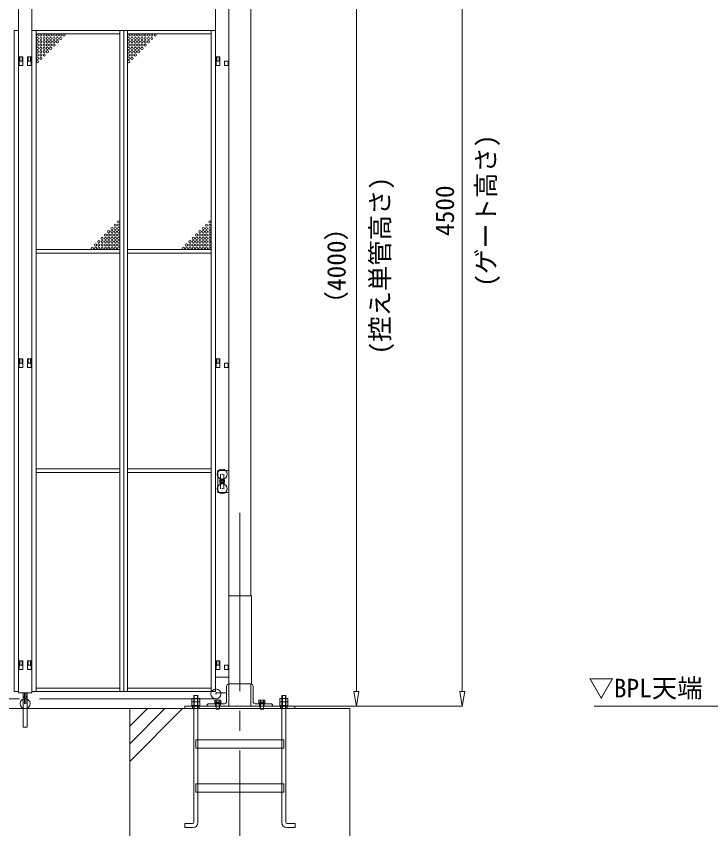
# Model space of a CAD drawing. Units: millimetres, scale not verified. Extents: x -12090 to 12090, y -18325 to 18325.
# Drawn here: x 834 to 3988, y 4910 to 8600 of the extents above; entities that cross this region are included whole.
import ezdxf
from ezdxf.enums import TextEntityAlignment as Align

# ---------------------------------------------------------------- set-up
doc = ezdxf.new("R2010")
doc.units = ezdxf.units.MM
doc.header["$LTSCALE"] = 90
doc.header["$PDMODE"] = 32
doc.header["$PDSIZE"] = 45
for name, pattern in [('CHAIN2', [12, 9, -1, 1, -1]), ('DASHED1', [1.8, 1.2, -0.6]), ('DOUBLE_CHAIN2', [12.8, 9, -1, 0.6, -0.6, 0.6, -1])]:
    doc.linetypes.add(name, pattern=pattern)
for name, color, linetype, lineweight in [('0-2_ACCG-3018', 134, 'Continuous', 18), ('0-5_ﾍﾞｰｽﾗｲﾝ', 134, 'Continuous', 18), ('0-6_ﾎﾞﾙﾄ類', 134, 'Continuous', 18), ('0-8_ﾜｲﾔｰﾛｰﾌﾟ', 134, 'DOUBLE_CHAIN2', 18), ('0-9_基礎工事用PCA大', 134, 'Continuous', 18), ('0-B_寸法', 134, 'Continuous', 18), ('0-C_側固定棒', 134, 'Continuous', 18), ('1-0_中央走行棒', 134, 'Continuous', 18), ('1-6_通芯', 134, 'CHAIN2', 18), ('1-9_標準ﾊﾟﾈﾙ', 134, 'Continuous', 18), ('1-A_標準柱', 134, 'Continuous', 18), ('1-B_文字', 134, 'Continuous', 18), ('1-C_落とし棒', 134, 'Continuous', 18)]:
    doc.layers.add(name, color=color, linetype=linetype, lineweight=lineweight)
doc.styles.add('ＭＳ ゴシック', font='')
doc.styles.get('ＭＳ ゴシック').set_extended_font_data('MS Gothic')

msp = doc.modelspace()

# ---------------------------------------------------------------- linework, layer by layer
at = {"layer": '0-2_ACCG-3018'}
for centre in [(931.06, 8514.06), (931.06, 8499.06), (931.06, 8484.06), (946.05, 8514.06), (946.05, 8499.06), (946.05, 8484.06), (961.06, 8514.06), (961.06, 8499.06), (961.06, 8484.06), (976.06, 8514.06), (976.06, 8499.06), (976.06, 8484.06), (991.05, 8514.06), (991.05, 8499.06), (991.05, 8484.06), (1006.06, 8514.06), (1006.06, 8499.06), (1006.06, 8484.06), (1021.06, 8514.06), (1021.06, 8499.06), (1021.06, 8484.06), (1036.05, 8514.06), (1036.05, 8499.06), (1051.06, 8514.06), (1345.06, 8514.06), (1345.06, 8499.06), (1345.06, 8484.06), (1360.05, 8514.06), (1360.05, 8499.06), (1360.05, 8484.06), (1375.06, 8514.06), (1375.06, 8499.06), (1375.06, 8484.06), (1390.06, 8514.06), (1390.06, 8499.06), (1390.06, 8484.06), (1405.05, 8514.06), (1405.05, 8499.06), (1405.05, 8484.06), (1420.06, 8514.06), (1420.06, 8499.06), (1420.06, 8484.06), (1435.06, 8514.06), (1435.06, 8499.06), (1435.06, 8484.06), (1450.05, 8514.06), (1450.05, 8499.06), (1465.06, 8514.06), (931.06, 8469.06), (931.06, 8454.06), (946.05, 8469.06), (946.05, 8454.06), (961.06, 8469.06), (961.06, 8454.06), (976.06, 8469.06), (976.06, 8454.06), (991.05, 8469.06), (991.05, 8454.06), (1006.06, 8469.06), (1345.06, 8469.06), (1345.06, 8454.06), (1360.05, 8469.06), (1360.05, 8454.06), (1375.06, 8469.06), (1375.06, 8454.06), (1390.06, 8469.06), (1390.06, 8454.06), (1405.05, 8469.06), (1405.05, 8454.06), (1420.06, 8469.06), (931.06, 8439.06), (931.06, 8424.06), (946.05, 8439.06), (946.05, 8424.06), (961.06, 8439.06), (961.06, 8424.06), (976.06, 8439.06), (1345.06, 8439.06), (1345.06, 8424.06), (1360.05, 8439.06), (1360.05, 8424.06), (1375.06, 8439.06), (1375.06, 8424.06), (1390.06, 8439.06), (931.06, 8409.06), (931.06, 8394.06), (946.05, 8409.06), (1345.06, 8409.06), (1345.06, 8394.06), (1360.05, 8409.06), (1269.56, 7636.06), (1284.56, 7651.06), (1284.56, 7636.06), (1299.56, 7666.06), (1299.56, 7651.06), (1299.56, 7636.06), (1683.56, 7636.06), (1698.56, 7651.06), (1698.56, 7636.06), (1713.56, 7666.06), (1713.56, 7651.06), (1713.56, 7636.06), (1239.56, 7606.06), (1254.56, 7621.06), (1254.56, 7606.06), (1269.56, 7621.06), (1269.56, 7606.06), (1284.56, 7621.06), (1284.56, 7606.06), (1299.56, 7621.06), (1299.56, 7606.06), (1653.56, 7606.06), (1668.56, 7621.06), (1668.56, 7606.06), (1683.56, 7621.06), (1683.56, 7606.06), (1698.56, 7621.06), (1698.56, 7606.06), (1713.56, 7621.06), (1713.56, 7606.06), (1194.56, 7561.06), (1209.56, 7576.06), (1209.56, 7561.06), (1224.56, 7591.06), (1224.56, 7576.06), (1224.56, 7561.06), (1239.56, 7591.06), (1239.56, 7576.06), (1239.56, 7561.06), (1254.56, 7591.06), (1254.56, 7576.06), (1254.56, 7561.06), (1269.56, 7591.06), (1269.56, 7576.06), (1269.56, 7561.06), (1284.56, 7591.06), (1284.56, 7576.06), (1284.56, 7561.06), (1299.56, 7591.06), (1299.56, 7576.06), (1299.56, 7561.06), (1608.56, 7561.06), (1623.56, 7576.06), (1623.56, 7561.06), (1638.56, 7591.06), (1638.56, 7576.06), (1638.56, 7561.06), (1653.56, 7591.06), (1653.56, 7576.06), (1653.56, 7561.06), (1668.56, 7591.06), (1668.56, 7576.06), (1668.56, 7561.06), (1683.56, 7591.06), (1683.56, 7576.06), (1683.56, 7561.06), (1698.56, 7591.06), (1698.56, 7576.06), (1698.56, 7561.06), (1713.56, 7591.06), (1713.56, 7576.06), (1713.56, 7561.06), (1179.56, 7546.06), (1194.56, 7546.06), (1209.56, 7546.06), (1224.56, 7546.06), (1239.56, 7546.06), (1254.56, 7546.06), (1269.56, 7546.06), (1284.56, 7546.06), (1299.56, 7546.06), (1593.56, 7546.06), (1608.56, 7546.06), (1623.56, 7546.06), (1638.56, 7546.06), (1653.56, 7546.06), (1668.56, 7546.06), (1683.56, 7546.06), (1698.56, 7546.06), (1713.56, 7546.06)]:
    msp.add_circle(centre, 5, dxfattribs=at)
at = {"layer": '0-5_ﾍﾞｰｽﾗｲﾝ'}
for p, q in [((2099.81, 5467), (2859.8, 5467)), ((5439.81, 5467), (3458.53, 5467)), ((-11410.19, 5455), (2349.81, 5455))]:
    msp.add_line(p, q, dxfattribs=at)
at = {"layer": '0-6_ﾎﾞﾙﾄ類'}
for p, q in [((1640.29, 5487.03), (1640.29, 5501.6)), ((1659.33, 5487.03), (1659.33, 5501.6)), ((2040.28, 5487.03), (2040.28, 5501.6)), ((2059.34, 5487.03), (2059.34, 5501.6)), ((1640.29, 5484.17), (1640.29, 5469.6)), ((1659.33, 5484.17), (1659.33, 5469.6)), ((1737.97, 5494), (1736.15, 5492.94)), ((1736.15, 5492.94), (1736.15, 5484.2)), ((1736.15, 5484.2), (1763.47, 5484.2)), ((1737.97, 5494), (1761.64, 5494)), ((1738.57, 5484), (1761.05, 5484)), ((1741.81, 5455), (1741.81, 5477)), ((1742.98, 5492.94), (1742.98, 5484.2)), ((1743.03, 5452.2), (1743.03, 5477)), ((1748.61, 5481), (1749.68, 5477)), ((1749.93, 5481), (1751, 5477)), ((1756.64, 5492.94), (1756.64, 5484.2)), ((1757.81, 5455), (1757.81, 5477)), ((1761.64, 5494), (1763.47, 5492.94)), ((1763.47, 5492.94), (1763.47, 5484.2)), ((1937.97, 5494), (1936.14, 5492.94)), ((1936.14, 5492.94), (1936.14, 5484.2)), ((1936.14, 5484.2), (1963.48, 5484.2)), ((1937.97, 5494), (1961.64, 5494)), ((1938.56, 5484), (1961.06, 5484)), ((1941.8, 5455), (1941.8, 5477)), ((1942.97, 5492.94), (1942.97, 5484.2)), ((1943.04, 5452.2), (1943.04, 5477)), ((1948.61, 5481), (1949.68, 5477)), ((1949.93, 5481), (1951, 5477)), ((1956.64, 5492.94), (1956.64, 5484.2)), ((1957.81, 5455), (1957.81, 5477)), ((1961.64, 5494), (1963.48, 5492.94)), ((1963.48, 5492.94), (1963.48, 5484.2)), ((2040.28, 5484.17), (2040.28, 5469.6)), ((2059.34, 5484.17), (2059.34, 5469.6)), ((1741.81, 5455), (1743.03, 5452.2)), ((1941.8, 5455), (1943.04, 5452.2))]:
    msp.add_line(p, q, dxfattribs=at)
for points in [[(1631.33, 5487.03), (1631.33, 5501.6), (1668.29, 5501.6), (1668.29, 5487.03), (1665.81, 5485.6), (1633.81, 5485.6)], [(2031.34, 5487.03), (2031.34, 5501.6), (2068.28, 5501.6), (2068.28, 5487.03), (2065.81, 5485.6), (2033.81, 5485.6)], [(1631.33, 5484.17), (1631.33, 5469.6), (1668.29, 5469.6), (1668.29, 5484.17), (1665.81, 5485.6), (1633.81, 5485.6)], [(1631.81, 5469.6), (1667.81, 5469.6), (1667.81, 5467), (1631.81, 5467)], [(1763.81, 5484), (1763.81, 5481), (1735.8, 5481), (1735.8, 5484)], [(1735.8, 5481), (1763.81, 5481), (1763.81, 5477), (1735.8, 5477)], [(1963.81, 5484), (1963.81, 5481), (1935.81, 5481), (1935.81, 5484)], [(1935.81, 5481), (1963.81, 5481), (1963.81, 5477), (1935.81, 5477)], [(2031.34, 5484.17), (2031.34, 5469.6), (2068.28, 5469.6), (2068.28, 5484.17), (2065.81, 5485.6), (2033.81, 5485.6)], [(2031.8, 5469.6), (2067.8, 5469.6), (2067.8, 5467), (2031.8, 5467)]]:
    msp.add_lwpolyline(points, close=True, dxfattribs=at)
for points in [[(1743.03, 5452.2), (1756.58, 5452.2), (1756.58, 5477)], [(1943.04, 5452.2), (1956.58, 5452.2), (1956.58, 5477)], [(1741.81, 5455), (1757.81, 5455), (1756.58, 5452.2)], [(1941.8, 5455), (1957.81, 5455), (1956.58, 5452.2)]]:
    msp.add_lwpolyline(points, dxfattribs=at)
for centre, radius, start, end in [((1635.8, 5494.78), 8.96, 240.0064, 300.0064), ((1635.8, 5476.42), 8.96, 60.0064, 120.0064), ((1649.81, 5453.14), 32.45, 72.93497, 107.07105), ((1649.81, 5518.05), 32.45, 252.93497, 287.07105), ((1663.8, 5494.77), 8.95, 239.98131, 300.0315), ((1663.81, 5476.43), 8.95, 59.98131, 120.0315), ((1739.56, 5487.95), 6.05, 55.616, 124.384), ((1738.57, 5484.2), 0.198, 180, 270), ((1749.81, 5471.39), 22.62, 72.412, 107.588), ((1760.06, 5487.95), 6.05, 55.616, 124.384), ((1761.05, 5484.2), 0.198, 270, 0), ((1939.55, 5487.95), 6.05, 55.616, 124.384), ((1938.56, 5484.2), 0.198, 180, 270), ((1949.81, 5471.39), 22.62, 72.412, 107.588), ((1960.06, 5487.95), 6.05, 55.616, 124.384), ((1961.06, 5484.2), 0.198, 270, 0), ((2035.81, 5494.78), 8.96, 240.0064, 300.0064), ((2035.81, 5476.42), 8.96, 60.0064, 120.0064), ((2049.8, 5518.05), 32.45, 252.93497, 287.07105), ((2049.81, 5453.14), 32.45, 72.93497, 107.07105), ((2063.81, 5494.77), 8.95, 239.98131, 300.0315), ((2063.81, 5476.43), 8.95, 59.98131, 120.0315)]:
    msp.add_arc(centre, radius, start, end, dxfattribs=at)
at = {"layer": '0-8_ﾜｲﾔｰﾛｰﾌﾟ'}
msp.add_line((1749.81, 5500), (-9851.8, 5500), dxfattribs=at)
at = {"layer": '0-9_基礎工事用PCA大', "linetype": 'DASHED1'}
for p, q in [((1635.11, 5467), (1635.11, 5455)), ((1664.81, 5467), (1664.81, 5455)), ((1741.81, 5467), (1741.81, 5455)), ((1757.81, 5467), (1757.81, 5455)), ((1941.8, 5467), (1941.8, 5455)), ((1957.81, 5467), (1957.81, 5455)), ((2034.81, 5467), (2034.81, 5455)), ((2064.81, 5467), (2064.81, 5455)), ((1659.33, 5313), (1659.33, 5275)), ((2040.28, 5313), (2040.28, 5275)), ((1659.33, 5113), (1659.33, 5075)), ((2040.28, 5113), (2040.28, 5075))]:
    msp.add_line(p, q, dxfattribs=at)
at = {"layer": '0-9_基礎工事用PCA大'}
for p, q in [((1349.81, 5215), (1589.81, 5455)), ((1349.81, 5295), (1509.8, 5455)), ((1349.81, 5375), (1429.8, 5455)), ((1659.33, 5275), (1659.33, 5113)), ((2040.28, 5275), (2040.28, 5113)), ((1659.33, 5075), (1659.33, 4938)), ((2040.28, 5075), (2040.28, 4938))]:
    msp.add_line(p, q, dxfattribs=at)
for points in [[(1640.29, 4938.05), (1640.29, 5515), (1659.33, 5515), (1659.33, 5313)], [(1640.29, 5452.5), (1642.78, 5455), (1642.78, 5515), (1656.83, 5515), (1656.83, 5455), (1659.33, 5452.5)], [(2059.34, 4938.05), (2059.34, 5515), (2040.28, 5515), (2040.28, 5313)], [(2059.34, 5452.5), (2056.83, 5455), (2056.83, 5515), (2042.78, 5515), (2042.78, 5455), (2040.28, 5452.5)], [(1636.34, 4915), (1599.34, 4915), (1599.34, 4934.05), (1636.28, 4934.05)], [(2063.29, 4915), (2100.28, 4915), (2100.28, 4934.05), (2063.33, 4934.05)]]:
    msp.add_lwpolyline(points, dxfattribs=at)
for points in [[(1599.8, 5455), (2099.81, 5455), (2099.81, 5467), (1599.8, 5467)], [(1349.81, 4455), (2349.81, 4455), (2349.81, 5455), (1349.81, 5455)], [(1649.81, 5313), (2049.8, 5313), (2049.8, 5275), (1649.81, 5275)], [(1649.81, 5113), (2049.8, 5113), (2049.8, 5075), (1649.81, 5075)]]:
    msp.add_lwpolyline(points, close=True, dxfattribs=at)
for centre, radius, start, end in [((1636.28, 4938.05), 4, 270, 360), ((1636.34, 4938), 23, 270, 360), ((2063.29, 4938), 23, 180, 270), ((2063.33, 4938.05), 4, 180, 270)]:
    msp.add_arc(centre, radius, start, end, dxfattribs=at)
at = {"layer": '0-B_寸法'}
for p, q in [((2859.8, 9901), (2859.8, 5533)), ((2378.81, 9401), (2378.81, 5533)), ((2367.81, 5533), (2378.81, 5467)), ((2367.81, 5533), (2389.81, 5533)), ((2378.81, 5467), (2389.81, 5533)), ((2848.81, 5533), (2859.8, 5467)), ((2848.81, 5533), (2870.81, 5533)), ((2859.8, 5467), (2870.81, 5533)), ((1900.81, 5467), (2860.8, 5467)), ((2005.96, 5467), (2379.81, 5467))]:
    msp.add_line(p, q, dxfattribs=at)
at = {"layer": '0-C_側固定棒'}
for p, q in [((1739.81, 7044.06), (1739.81, 8395.56)), ((1739.81, 5672.56), (1739.81, 7024.06))]:
    msp.add_line(p, q, dxfattribs=at)
msp.add_lwpolyline([(1739.81, 8415.56), (1739.81, 9267.56), (1799.81, 9267.56), (1799.81, 5597.56), (1739.81, 5597.56), (1739.81, 5652.56)], dxfattribs=at)
for points in [[(1759.45, 8375.56), (1742.16, 8375.56), (1742.16, 8395.56), (1759.45, 8395.56)], [(1797.45, 8375.56), (1780.15, 8375.56), (1780.15, 8395.56), (1797.45, 8395.56)], [(1759.45, 7004.06), (1742.16, 7004.06), (1742.16, 7024.06), (1759.45, 7024.06)], [(1797.45, 7004.06), (1780.15, 7004.06), (1780.15, 7024.06), (1797.45, 7024.06)], [(1774.71, 6496.06), (1779.62, 6487.56), (1774.71, 6479.06), (1764.9, 6479.06), (1759.99, 6487.56), (1764.9, 6496.06)], [(1759.45, 5632.56), (1742.16, 5632.56), (1742.16, 5652.56), (1759.45, 5652.56)], [(1797.45, 5632.56), (1780.15, 5632.56), (1780.15, 5652.56), (1797.45, 5652.56)]]:
    msp.add_lwpolyline(points, close=True, dxfattribs=at)
for radius in [11, 8.5, 4.76, 4.22]:
    msp.add_circle((1769.81, 6487.56), radius, dxfattribs=at)
for start, end in [(72.757, 107.243), (132.757, 167.243), (192.757, 227.243), (252.757, 287.243), (12.757, 47.243), (312.757, 347.243)]:
    msp.add_arc((1769.81, 6487.56), 8.9, start, end, dxfattribs=at)
at = {"layer": '1-0_中央走行棒'}
for p, q in [((844.8, 7044.06), (844.8, 8395.56)), ((904.81, 8395.56), (904.81, 7044.06)), ((844.8, 5672.56), (844.8, 7024.06)), ((904.81, 7024.06), (904.81, 5672.56)), ((866.36, 5527.56), (866.36, 5514.46)), ((871.36, 5527.56), (871.36, 5514.46)), ((872.31, 5478.06), (872.31, 5513.06)), ((877.31, 5513.06), (877.31, 5478.06)), ((878.35, 5514.46), (878.35, 5527.56)), ((883.36, 5514.46), (883.36, 5527.56))]:
    msp.add_line(p, q, dxfattribs=at)
for points in [[(844.8, 8415.56), (844.8, 9747.56), (849.81, 9747.56)], [(899.81, 9747.56), (904.81, 9747.56), (904.81, 8415.56)], [(904.81, 5652.56), (904.81, 5527.56), (844.8, 5527.56), (844.8, 5652.56)]]:
    msp.add_lwpolyline(points, dxfattribs=at)
for points in [[(864.46, 8375.56), (847.16, 8375.56), (847.16, 8395.56), (864.46, 8395.56)], [(902.46, 8375.56), (885.16, 8375.56), (885.16, 8395.56), (902.46, 8395.56)], [(864.46, 7004.06), (847.16, 7004.06), (847.16, 7024.06), (864.46, 7024.06)], [(902.46, 7004.06), (885.16, 7004.06), (885.16, 7024.06), (902.46, 7024.06)], [(864.46, 5632.56), (847.16, 5632.56), (847.16, 5652.56), (864.46, 5652.56)], [(902.46, 5632.56), (885.16, 5632.56), (885.16, 5652.56), (902.46, 5652.56)]]:
    msp.add_lwpolyline(points, close=True, dxfattribs=at)
for radius, start, end in [(8.5, 180, 252.53653), (3.5, 180, 223.21338), (8.5, 286.74649, 360), (3.5, 314.40796, 360)]:
    msp.add_arc((874.85, 5514.46), radius, start, end, dxfattribs=at)
msp.add_point((874.81, 5478.06), dxfattribs=at)
at = {"layer": '1-6_通芯'}
msp.add_line((1849.81, 4455), (1849.81, 6367), dxfattribs=at)
at = {"layer": '1-9_標準ﾊﾟﾈﾙ'}
for p, q in [((848.1, 8415.56), (848.1, 8395.56)), ((901.51, 8415.56), (901.51, 8395.56)), ((1743.1, 8415.56), (1743.1, 8395.56)), ((848.1, 7044.06), (848.1, 7024.06)), ((901.51, 7044.06), (901.51, 7024.06)), ((1743.1, 7044.06), (1743.1, 7024.06)), ((848.1, 5672.56), (848.1, 5652.56)), ((901.51, 5672.56), (901.51, 5652.56)), ((1743.1, 5672.56), (1743.1, 5652.56))]:
    msp.add_line(p, q, dxfattribs=at)
at = {"layer": '1-9_標準ﾊﾟﾈﾙ', "linetype": 'DASHED1'}
for p, q in [((850.31, 8415.56), (850.31, 8395.56)), ((861.31, 8415.56), (861.31, 8395.56)), ((888.31, 8415.56), (888.31, 8395.56)), ((899.31, 8415.56), (899.31, 8395.56)), ((1745.31, 8415.56), (1745.31, 8395.56)), ((1756.31, 8415.56), (1756.31, 8395.56)), ((850.31, 7044.06), (850.31, 7024.06)), ((861.31, 7044.06), (861.31, 7024.06)), ((888.31, 7044.06), (888.31, 7024.06)), ((899.31, 7044.06), (899.31, 7024.06)), ((1745.31, 7044.06), (1745.31, 7024.06)), ((1756.31, 7044.06), (1756.31, 7024.06)), ((850.31, 5672.56), (850.31, 5652.56)), ((861.31, 5672.56), (861.31, 5652.56)), ((888.31, 5672.56), (888.31, 5652.56)), ((899.31, 5672.56), (899.31, 5652.56)), ((1745.31, 5672.56), (1745.31, 5652.56)), ((1756.31, 5672.56), (1756.31, 5652.56))]:
    msp.add_line(p, q, dxfattribs=at)
at = {"layer": '1-9_標準ﾊﾟﾈﾙ'}
for points in [[(844.31, 8535.56), (824.55, 8535.56), (824.55, 5532.56), (844.31, 5532.56)], [(905.31, 8535.56), (925.06, 8535.56), (925.06, 5532.56), (905.31, 5532.56)], [(1305.56, 8535.56), (925.06, 8535.56), (925.06, 8520.06), (1305.56, 8520.06)], [(1322.31, 8535.56), (1305.56, 8535.56), (1305.56, 5532.56), (1322.31, 5532.56)], [(1322.31, 8535.56), (1339.06, 8535.56), (1339.06, 5532.56), (1322.31, 5532.56)], [(1339.06, 8535.56), (1719.56, 8535.56), (1719.56, 8520.06), (1339.06, 8520.06)], [(1739.3, 8535.56), (1719.56, 8535.56), (1719.56, 5532.56), (1739.3, 5532.56)], [(1305.56, 7540.06), (925.06, 7540.06), (925.06, 7524.06), (1305.56, 7524.06)], [(1339.06, 7540.06), (1719.56, 7540.06), (1719.56, 7524.06), (1339.06, 7524.06)], [(1305.56, 6544.06), (925.06, 6544.06), (925.06, 6528.06), (1305.56, 6528.06)], [(1339.06, 6544.06), (1719.56, 6544.06), (1719.56, 6528.06), (1339.06, 6528.06)], [(1305.56, 5532.56), (925.06, 5532.56), (925.06, 5548.06), (1305.56, 5548.06)], [(1339.06, 5532.56), (1719.56, 5532.56), (1719.56, 5548.06), (1339.06, 5548.06)]]:
    msp.add_lwpolyline(points, close=True, dxfattribs=at)
for points in [[(844.31, 8395.56), (864.31, 8395.56), (864.31, 8415.56), (844.31, 8415.56)], [(905.31, 8395.56), (885.3, 8395.56), (885.3, 8415.56), (905.31, 8415.56)], [(1739.3, 8395.56), (1759.31, 8395.56), (1759.31, 8415.56), (1739.3, 8415.56)], [(844.31, 7024.06), (864.31, 7024.06), (864.31, 7044.06), (844.31, 7044.06)], [(905.31, 7024.06), (885.3, 7024.06), (885.3, 7044.06), (905.31, 7044.06)], [(1739.3, 7024.06), (1759.31, 7024.06), (1759.31, 7044.06), (1739.3, 7044.06)], [(844.31, 5652.56), (864.31, 5652.56), (864.31, 5672.56), (844.31, 5672.56)], [(905.31, 5652.56), (885.3, 5652.56), (885.3, 5672.56), (905.31, 5672.56)], [(1739.3, 5652.56), (1759.31, 5652.56), (1759.31, 5672.56), (1739.3, 5672.56)]]:
    msp.add_lwpolyline(points, dxfattribs=at)
at = {"layer": '1-A_標準柱'}
for p, q in [((1799.81, 5967), (1799.81, 9417)), ((1899.81, 5967), (1899.81, 9417)), ((1762.31, 6520), (1762.31, 6495.61)), ((1777.31, 6495.61), (1777.31, 6520)), ((1762.31, 6479.51), (1762.31, 6454)), ((1777.31, 6454), (1777.31, 6479.51)), ((1789.8, 5557), (1789.8, 5487)), ((1909.81, 5557), (1909.81, 5487)), ((1779.8, 5477), (1709.81, 5477)), ((1799.81, 5467), (1899.81, 5467)), ((1919.81, 5477), (1989.81, 5477))]:
    msp.add_line(p, q, dxfattribs=at)
at = {"layer": '1-A_標準柱', "linetype": 'DASHED1'}
for p, q in [((1739.81, 5477), (1739.81, 5467)), ((1759.81, 5477), (1759.81, 5467)), ((1939.81, 5477), (1939.81, 5467)), ((1959.8, 5477), (1959.8, 5467))]:
    msp.add_line(p, q, dxfattribs=at)
at = {"layer": '1-A_標準柱'}
for points in [[(1799.81, 6537), (1749.81, 6537), (1749.81, 6437), (1799.81, 6437)], [(1903.01, 5967), (1799.81, 5967), (1799.81, 5567), (1903.01, 5567)]]:
    msp.add_lwpolyline(points, close=True, dxfattribs=at)
for points in [[(1699.8, 5467), (1799.81, 5467), (1799.81, 5567)], [(1999.81, 5467), (1899.81, 5467), (1899.81, 5567)], [(1740.81, 5527), (1789.8, 5527), (1789.8, 5517)]]:
    msp.add_lwpolyline(points, dxfattribs=at)
for centre, start, end in [((1799.81, 5557), 90, 180), ((1899.81, 5557), 0, 90), ((1709.81, 5467), 90, 180), ((1779.8, 5487), 270, 360), ((1919.81, 5487), 180, 270), ((1989.81, 5467), 0, 90)]:
    msp.add_arc(centre, 10, start, end, dxfattribs=at)
for p in [(1769.81, 6520), (1769.81, 6454), (1740.81, 5522)]:
    msp.add_point(p, dxfattribs=at)
at = {"layer": '1-C_落とし棒'}
msp.add_lwpolyline([(883.31, 5527.56), (883.31, 5371.36), (866.3, 5371.36), (866.3, 5527.56)], close=True, dxfattribs=at)

# ---------------------------------------------------------------- texts
at = {"layer": '0-B_寸法', "style": 'ＭＳ ゴシック'}
for s, p in [('(ゲート高さ)', (3034.53, 7371.4)), ('(控え単管高さ)', (2553.53, 7063.8)), ('4500', (2847.92, 7601.8)), ('（4000）', (2355.68, 7236.6))]:
    msp.add_text(s, height=84.46, rotation=90, dxfattribs=at).set_placement(p, align=Align.BOTTOM_LEFT)
at = {"layer": '1-B_文字', "style": 'ＭＳ ゴシック'}
msp.add_text('▽BPL天端', height=84.46, dxfattribs=at).set_placement((3433.19, 5480.68), align=Align.BOTTOM_LEFT)

doc.saveas('drawing.dxf')
